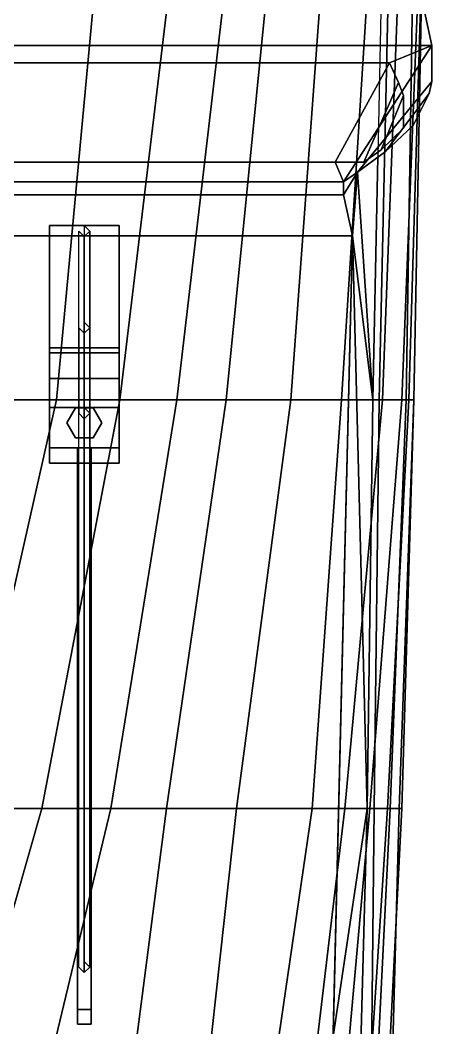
# Model space of a CAD drawing. Extents: x -14 to 14, y -80 to 101.
# Drawn here: x 7.33 to 13.25, y -24.3 to -9.8 of the extents above; entities that cross this region are included whole.
import ezdxf

# ---------------------------------------------------------------- set-up
doc = ezdxf.new("R2010")
doc.units = 0
doc.layers.get('0').update_dxf_attribs({"linetype": 'CONTINUOUS'})
doc.layers.add('CITADELLE', color=3, linetype='CONTINUOUS')

msp = doc.modelspace()

# ---------------------------------------------------------------- linework, layer by layer
for points in [[(7.85, -15.27, -9.34), (6.59, -15.27, -9.44), (6.59, -9.44, -9.5), (8.39, -9.44, -9.37)], [(8.76, -15.27, -9.21), (7.85, -15.27, -9.34), (8.39, -9.44, -9.37), (9.46, -9.44, -9.21)], [(9.58, -15.27, -9), (8.76, -15.27, -9.21), (9.46, -9.44, -9.21), (10.26, -9.44, -9)], [(10.29, -15.27, -8.76), (9.58, -15.27, -9), (10.26, -9.44, -9), (10.87, -9.44, -8.76)], [(11.22, -15.27, -8.31), (10.29, -15.27, -8.76), (10.87, -9.44, -8.76), (11.65, -9.44, -8.31)], [(11.95, -15.27, -7.71), (11.22, -15.27, -8.31), (11.65, -9.44, -8.31), (12.32, -9.44, -7.71)], [(12.54, -15.27, -6.9), (11.95, -15.27, -7.71), (12.32, -9.44, -7.71), (12.76, -9.44, -7.07)], [(12.4, -15.27, 1.9), (12.49, -15.27, 1.77), (12.62, -9.44, 1.77), (12.52, -9.44, 1.9)], [(12.49, -15.27, 1.77), (12.99, -15.27, -3.04), (13.1, -9.44, -3.04), (12.62, -9.44, 1.77)], [(12.82, -15.27, -6.04), (12.54, -15.27, -6.9), (12.76, -9.44, -7.07), (13.05, -9.44, -6.29)], [(12.92, -15.27, -4.75), (12.82, -15.27, -6.04), (13.05, -9.44, -6.29), (13.09, -9.44, -4.75)], [(12.99, -15.27, -3.04), (12.88, -15.27, -3.26), (12.97, -9.44, -3.26), (13.1, -9.44, -3.04)], [(12.88, -15.27, -3.26), (12.92, -15.27, -4.75), (13.09, -9.44, -4.75), (12.97, -9.44, -3.26)], [(12.18, -11.99, 1.9), (12.4, -15.27, 1.9), (12.4, -15.27, 1.9), (12.472, -11.778, 1.9)], [(11.98, -12.13, 1.9), (11.98, -12.32, 1.9), (11.98, -12.32, 1.9), (12.18, -11.99, 1.9)], [(11.98, -12.32, 1.9), (12.11, -12.91, 1.9), (12.11, -12.91, 1.9), (12.18, -11.99, 1.9)], [(12.11, -12.91, 1.9), (12.4, -15.27, 1.9), (12.4, -15.27, 1.9), (12.18, -11.99, 1.9)], [(8.75, -12.76, 5.77), (8.75, -12.76, 5.52), (7.75, -12.76, 5.52), (7.75, -12.76, 5.77)], [(8.75, -12.76, 5.52), (8.75, -14.52, 5.21), (7.75, -14.52, 5.21), (7.75, -12.76, 5.52)], [(7.75, -12.76, 5.77), (7.75, -14.59, 5.77), (8.75, -14.59, 5.77), (8.75, -12.76, 5.77)], [(7.75, -12.76, 5.52), (7.75, -14.52, 5.21), (7.75, -14.59, 5.77), (7.75, -12.76, 5.77)], [(8.75, -14.59, 5.77), (8.75, -14.52, 5.21), (8.75, -12.76, 5.52), (8.75, -12.76, 5.77)], [(12.11, -12.91, 1.9), (11.83, -24.43, 1.9), (11.83, -24.43, 1.9), (12.32, -21.15, 1.9)], [(12.11, -12.91, 1.9), (12.32, -21.15, 1.9), (12.32, -21.15, 1.9), (12.4, -15.27, 1.9)], [(8.75, -14.52, 5.21), (8.75, -14.96, 4.81), (7.75, -14.96, 4.81), (7.75, -14.52, 5.21)], [(7.75, -14.52, 5.21), (7.75, -14.96, 4.81), (7.75, -15.38, 5.16), (7.75, -14.59, 5.77)], [(7.75, -14.59, 5.77), (7.75, -15.38, 5.16), (8.75, -15.38, 5.16), (8.75, -14.59, 5.77)], [(8.75, -15.38, 5.16), (8.75, -14.96, 4.81), (8.75, -14.52, 5.21), (8.75, -14.59, 5.77)], [(8.75, -14.96, 4.81), (8.75, -16.18, 4.81), (7.75, -16.18, 4.81), (7.75, -14.96, 4.81)], [(7.75, -14.96, 4.81), (7.75, -16.18, 4.81), (7.75, -15.96, 5.16), (7.75, -15.38, 5.16)], [(8.75, -15.96, 5.16), (8.75, -16.18, 4.81), (8.75, -14.96, 4.81), (8.75, -15.38, 5.16)], [(6.52, -21.15, -9.34), (5.04, -21.15, -9.44), (6.59, -15.27, -9.44), (7.85, -15.27, -9.34)], [(7.64, -21.15, -9.21), (6.52, -21.15, -9.34), (7.85, -15.27, -9.34), (8.76, -15.27, -9.21)], [(8.63, -21.15, -9), (7.64, -21.15, -9.21), (8.76, -15.27, -9.21), (9.58, -15.27, -9)], [(9.43, -21.15, -8.76), (8.63, -21.15, -9), (9.58, -15.27, -9), (10.29, -15.27, -8.76)], [(10.44, -21.15, -8.31), (9.43, -21.15, -8.76), (10.29, -15.27, -8.76), (11.22, -15.27, -8.31)], [(11.53, -21.15, -7.56), (10.44, -21.15, -8.31), (11.22, -15.27, -8.31), (11.95, -15.27, -7.71)], [(12, -21.15, -6.9), (11.53, -21.15, -7.56), (11.95, -15.27, -7.71), (12.54, -15.27, -6.9)], [(12.36, -21.15, -6.04), (12, -21.15, -6.9), (12.54, -15.27, -6.9), (12.82, -15.27, -6.04)], [(12.32, -21.15, 1.9), (12.42, -21.15, 1.77), (12.49, -15.27, 1.77), (12.4, -15.27, 1.9)], [(12.61, -21.15, -4.63), (12.36, -21.15, -6.04), (12.82, -15.27, -6.04), (12.92, -15.27, -4.75)], [(12.42, -21.15, 1.77), (12.78, -21.15, -2.05), (12.99, -15.27, -3.04), (12.49, -15.27, 1.77)], [(12.65, -21.15, -3.26), (12.61, -21.15, -4.63), (12.92, -15.27, -4.75), (12.88, -15.27, -3.26)], [(12.82, -21.15, -3.04), (12.65, -21.15, -3.26), (12.88, -15.27, -3.26), (12.99, -15.27, -3.04)], [(12.78, -21.15, -2.05), (12.82, -21.15, -3.04), (12.99, -15.27, -3.04)], [(7.75, -15.38, 5.16), (7.75, -15.96, 5.16), (8.75, -15.96, 5.16), (8.75, -15.38, 5.16)], [(8.125, -15.383, 4.59), (8, -15.6, 4.59), (8, -15.6, 4.81), (8.125, -15.383, 4.81)], [(8.375, -15.383, 4.59), (8.125, -15.383, 4.59), (8.125, -15.383, 4.81), (8.375, -15.383, 4.81)], [(8.5, -15.6, 4.59), (8.375, -15.383, 4.59), (8.375, -15.383, 4.81), (8.5, -15.6, 4.81)], [(8, -15.6, 4.59), (8.125, -15.817, 4.59), (8.125, -15.817, 4.81), (8, -15.6, 4.81)], [(8.375, -15.817, 4.59), (8.5, -15.6, 4.59), (8.5, -15.6, 4.81), (8.375, -15.817, 4.81)], [(8.125, -15.817, 4.59), (8.375, -15.817, 4.59), (8.375, -15.817, 4.81), (8.125, -15.817, 4.81)], [(7.75, -15.96, 5.16), (7.75, -16.18, 4.81), (8.75, -16.18, 4.81), (8.75, -15.96, 5.16)], [(8.15, -15.96, 5.16), (8.15, -24.04, 14.01), (8.35, -24.04, 14.01), (8.35, -15.96, 5.16)], [(8.15, -16.18, 4.81), (8.15, -24.25, 13.78), (8.15, -24.04, 14.01), (8.15, -15.96, 5.16)], [(8.35, -24.04, 14.01), (8.35, -24.25, 13.78), (8.35, -16.18, 4.81), (8.35, -15.96, 5.16)], [(8.35, -16.18, 4.81), (8.35, -24.25, 13.78), (8.15, -24.25, 13.78), (8.15, -16.18, 4.81)], [(5.96, -27.03, -9.21), (4.77, -27.03, -9.34), (6.52, -21.15, -9.34), (7.64, -21.15, -9.21)], [(7.22, -27.03, -9), (5.96, -27.03, -9.21), (7.64, -21.15, -9.21), (8.63, -21.15, -9)], [(8.67, -27.03, -8.63), (7.22, -27.03, -9), (8.63, -21.15, -9), (9.43, -21.15, -8.76)], [(9.79, -27.03, -8.17), (8.67, -27.03, -8.63), (9.43, -21.15, -8.76), (10.44, -21.15, -8.31)], [(10.67, -27.03, -7.56), (9.79, -27.03, -8.17), (10.44, -21.15, -8.31), (11.53, -21.15, -7.56)], [(11.3, -27.03, -6.9), (10.67, -27.03, -7.56), (11.53, -21.15, -7.56), (12, -21.15, -6.9)], [(11.83, -27.03, -6.04), (11.3, -27.03, -6.9), (12, -21.15, -6.9), (12.36, -21.15, -6.04)], [(12.23, -27.03, -4.63), (11.83, -27.03, -6.04), (12.36, -21.15, -6.04), (12.61, -21.15, -4.63)], [(12.32, -21.15, 1.9), (11.83, -24.43, 1.9), (11.83, -24.43, 1.9), (12.16, -27.03, 1.9)], [(12.16, -27.03, 1.9), (12.36, -27.03, 1.77), (12.42, -21.15, 1.77), (12.32, -21.15, 1.9)], [(12.36, -27.03, -3.26), (12.23, -27.03, -4.63), (12.61, -21.15, -4.63), (12.65, -21.15, -3.26)], [(12.52, -27.03, -3.04), (12.36, -27.03, -3.26), (12.65, -21.15, -3.26), (12.82, -21.15, -3.04)], [(12.36, -27.03, 1.77), (12.62, -27.03, -2.04), (12.78, -21.15, -2.05), (12.42, -21.15, 1.77)], [(12.62, -27.03, -2.04), (12.52, -27.03, -3.04), (12.82, -21.15, -3.04), (12.78, -21.15, -2.05)], [(8.15, -24.04, 14.01), (8.15, -24.25, 13.78), (8.35, -24.25, 13.78), (8.35, -24.04, 14.01)]]:
    msp.add_3dface(points)
at = {"layer": 'CITADELLE'}
for points in [[(13.09, -9.43, 4.59), (-13.09, -9.43, 4.59), (-13.25, -10.17, 4.59), (13.25, -10.17, 4.59)], [(13.09, -9.43, 1.9), (13.09, -9.43, 4.59), (13.25, -10.17, 4.59), (13.25, -10.17, 1.9)], [(13.25, -10.17, 4.59), (-13.25, -10.17, 4.59), (-12.64, -10.42, 4.59), (12.64, -10.42, 4.59)], [(13.25, -10.17, 3.04), (12.64, -10.42, 3.04), (11.86, -11.85, 3.04), (11.98, -12.13, 3.04)], [(13.25, -10.69, 3.04), (13.25, -10.17, 3.04), (11.98, -12.13, 3.04), (12.18, -11.99, 3.04)], [(13.25, -10.17, 3.04), (13.25, -10.17, 4.59), (12.64, -10.42, 4.59), (12.64, -10.42, 3.04)], [(13.25, -10.17, 1.9), (13.25, -10.17, 3.04), (13.25, -10.69, 3.04), (13.25, -10.69, 1.9)], [(12.64, -10.42, 4.59), (-12.64, -10.42, 4.59), (-11.86, -11.85, 4.59), (11.86, -11.85, 4.59)], [(12.64, -10.42, 3.04), (12.64, -10.42, 3.95), (11.86, -11.85, 3.95), (11.86, -11.85, 3.04)], [(11.86, -11.85, 3.95), (12.64, -10.42, 3.95), (12.77, -10.7, 3.95), (12.27, -11.85, 3.95)], [(12.27, -11.85, 4.59), (12.77, -10.7, 4.59), (12.64, -10.42, 4.59), (11.86, -11.85, 4.59)], [(12.64, -10.42, 3.95), (12.64, -10.42, 4.59), (12.77, -10.7, 4.59), (12.77, -10.7, 3.95)], [(13.21, -10.86, 3.04), (13.25, -10.69, 3.04), (12.18, -11.99, 3.04), (12.58, -11.7, 3.04)], [(12.27, -11.85, 3.95), (12.77, -10.7, 3.95), (12.84, -10.89, 3.95), (12.52, -11.67, 3.95)], [(12.52, -11.67, 4.59), (12.84, -10.89, 4.59), (12.77, -10.7, 4.59), (12.27, -11.85, 4.59)], [(12.77, -10.7, 3.95), (12.77, -10.7, 4.59), (12.84, -10.89, 4.59), (12.84, -10.89, 3.95)], [(13.25, -10.69, 1.9), (13.25, -10.69, 3.04), (13.21, -10.86, 3.04), (13.21, -10.86, 1.9)], [(12.98, -11.32, 3.04), (13.21, -10.86, 3.04), (12.58, -11.7, 3.04), (12.98, -11.32, 3.04)], [(13.21, -10.86, 1.9), (13.21, -10.86, 3.04), (12.98, -11.32, 3.04), (12.98, -11.32, 1.9)], [(12.52, -11.67, 3.95), (12.84, -10.89, 3.95), (12.84, -11.36, 3.95)], [(12.84, -11.36, 4.59), (12.84, -11.36, 4.59), (12.84, -10.89, 4.59), (12.52, -11.67, 4.59)], [(12.84, -10.89, 3.95), (12.84, -10.89, 4.59), (12.84, -11.36, 4.59), (12.84, -11.36, 3.95)], [(12.84, -11.36, 3.95), (12.84, -11.36, 4.59), (12.52, -11.67, 4.59), (12.52, -11.67, 3.95)], [(12.98, -11.32, 1.9), (12.98, -11.32, 3.04), (12.58, -11.7, 3.04), (12.58, -11.7, 1.9)], [(12.58, -11.7, 1.9), (12.58, -11.7, 3.04), (12.18, -11.99, 3.04), (12.18, -11.99, 1.9)], [(12.52, -11.67, 3.95), (12.52, -11.67, 4.59), (12.27, -11.85, 4.59), (12.27, -11.85, 3.95)], [(11.86, -11.85, 4.59), (-11.86, -11.85, 4.59), (-11.98, -12.13, 4.59), (11.98, -12.13, 4.59)], [(12.27, -11.85, 3.95), (12.27, -11.85, 4.59), (11.86, -11.85, 4.59), (11.86, -11.85, 3.95)], [(11.86, -11.85, 3.04), (11.86, -11.85, 4.59), (11.98, -12.13, 4.59), (11.98, -12.13, 3.04)], [(12.18, -11.99, 1.9), (12.18, -11.99, 3.04), (11.98, -12.13, 3.04), (11.98, -12.13, 1.9)], [(11.98, -12.13, 4.59), (-11.98, -12.13, 4.59), (-11.98, -12.32, 4.59), (11.98, -12.32, 4.59)], [(11.98, -12.13, 1.9), (11.98, -12.13, 4.59), (11.98, -12.32, 4.59), (11.98, -12.32, 1.9)], [(11.98, -12.32, 4.59), (-11.98, -12.32, 4.59), (-12.11, -12.91, 4.59), (12.11, -12.91, 4.59)], [(11.98, -12.32, 1.9), (11.98, -12.32, 4.59), (12.11, -12.91, 4.59), (12.11, -12.91, 1.9)], [(12.11, -12.91, 4.59), (-12.11, -12.91, 4.59), (-11.83, -24.43, 4.59), (11.83, -24.43, 4.59)], [(12.11, -12.91, 1.9), (12.11, -12.91, 4.59), (11.832, -24.36, 4.59), (11.832, -24.36, 1.9)]]:
    msp.add_3dface(points, dxfattribs=at)

# ---------------------------------------------------------------- meshes
mesh = msp.add_polymesh((2, 4), dxfattribs=dict(n_close=True))
for k, corner in enumerate([(8.17, -12.84, 5.77), (8.25, -12.92, 5.77), (8.33, -12.84, 5.77), (8.25, -12.76, 5.77), (8.17, -14.23, 7.52), (8.25, -14.31, 7.52), (8.33, -14.23, 7.52), (8.25, -14.15, 7.52)]):
    mesh.set_mesh_vertex(divmod(k, 4), corner)
mesh = msp.add_polymesh((2, 4), dxfattribs=dict(n_close=True))
for k, corner in enumerate([(8.17, -15.46, 5.16), (8.25, -15.54, 5.16), (8.33, -15.46, 5.16), (8.25, -15.38, 5.16), (8.17, -14.23, 7.52), (8.25, -14.31, 7.52), (8.33, -14.23, 7.52), (8.25, -14.15, 7.52)]):
    mesh.set_mesh_vertex(divmod(k, 4), corner)
mesh = msp.add_polymesh((2, 4), dxfattribs=dict(n_close=True))
for k, corner in enumerate([(8.17, -14.23, 7.52), (8.25, -14.31, 7.52), (8.33, -14.23, 7.52), (8.25, -14.15, 7.52), (8.17, -23.43, 13.42), (8.25, -23.51, 13.36), (8.33, -23.43, 13.42), (8.25, -23.35, 13.47)]):
    mesh.set_mesh_vertex(divmod(k, 4), corner)

doc.saveas('drawing.dxf')
